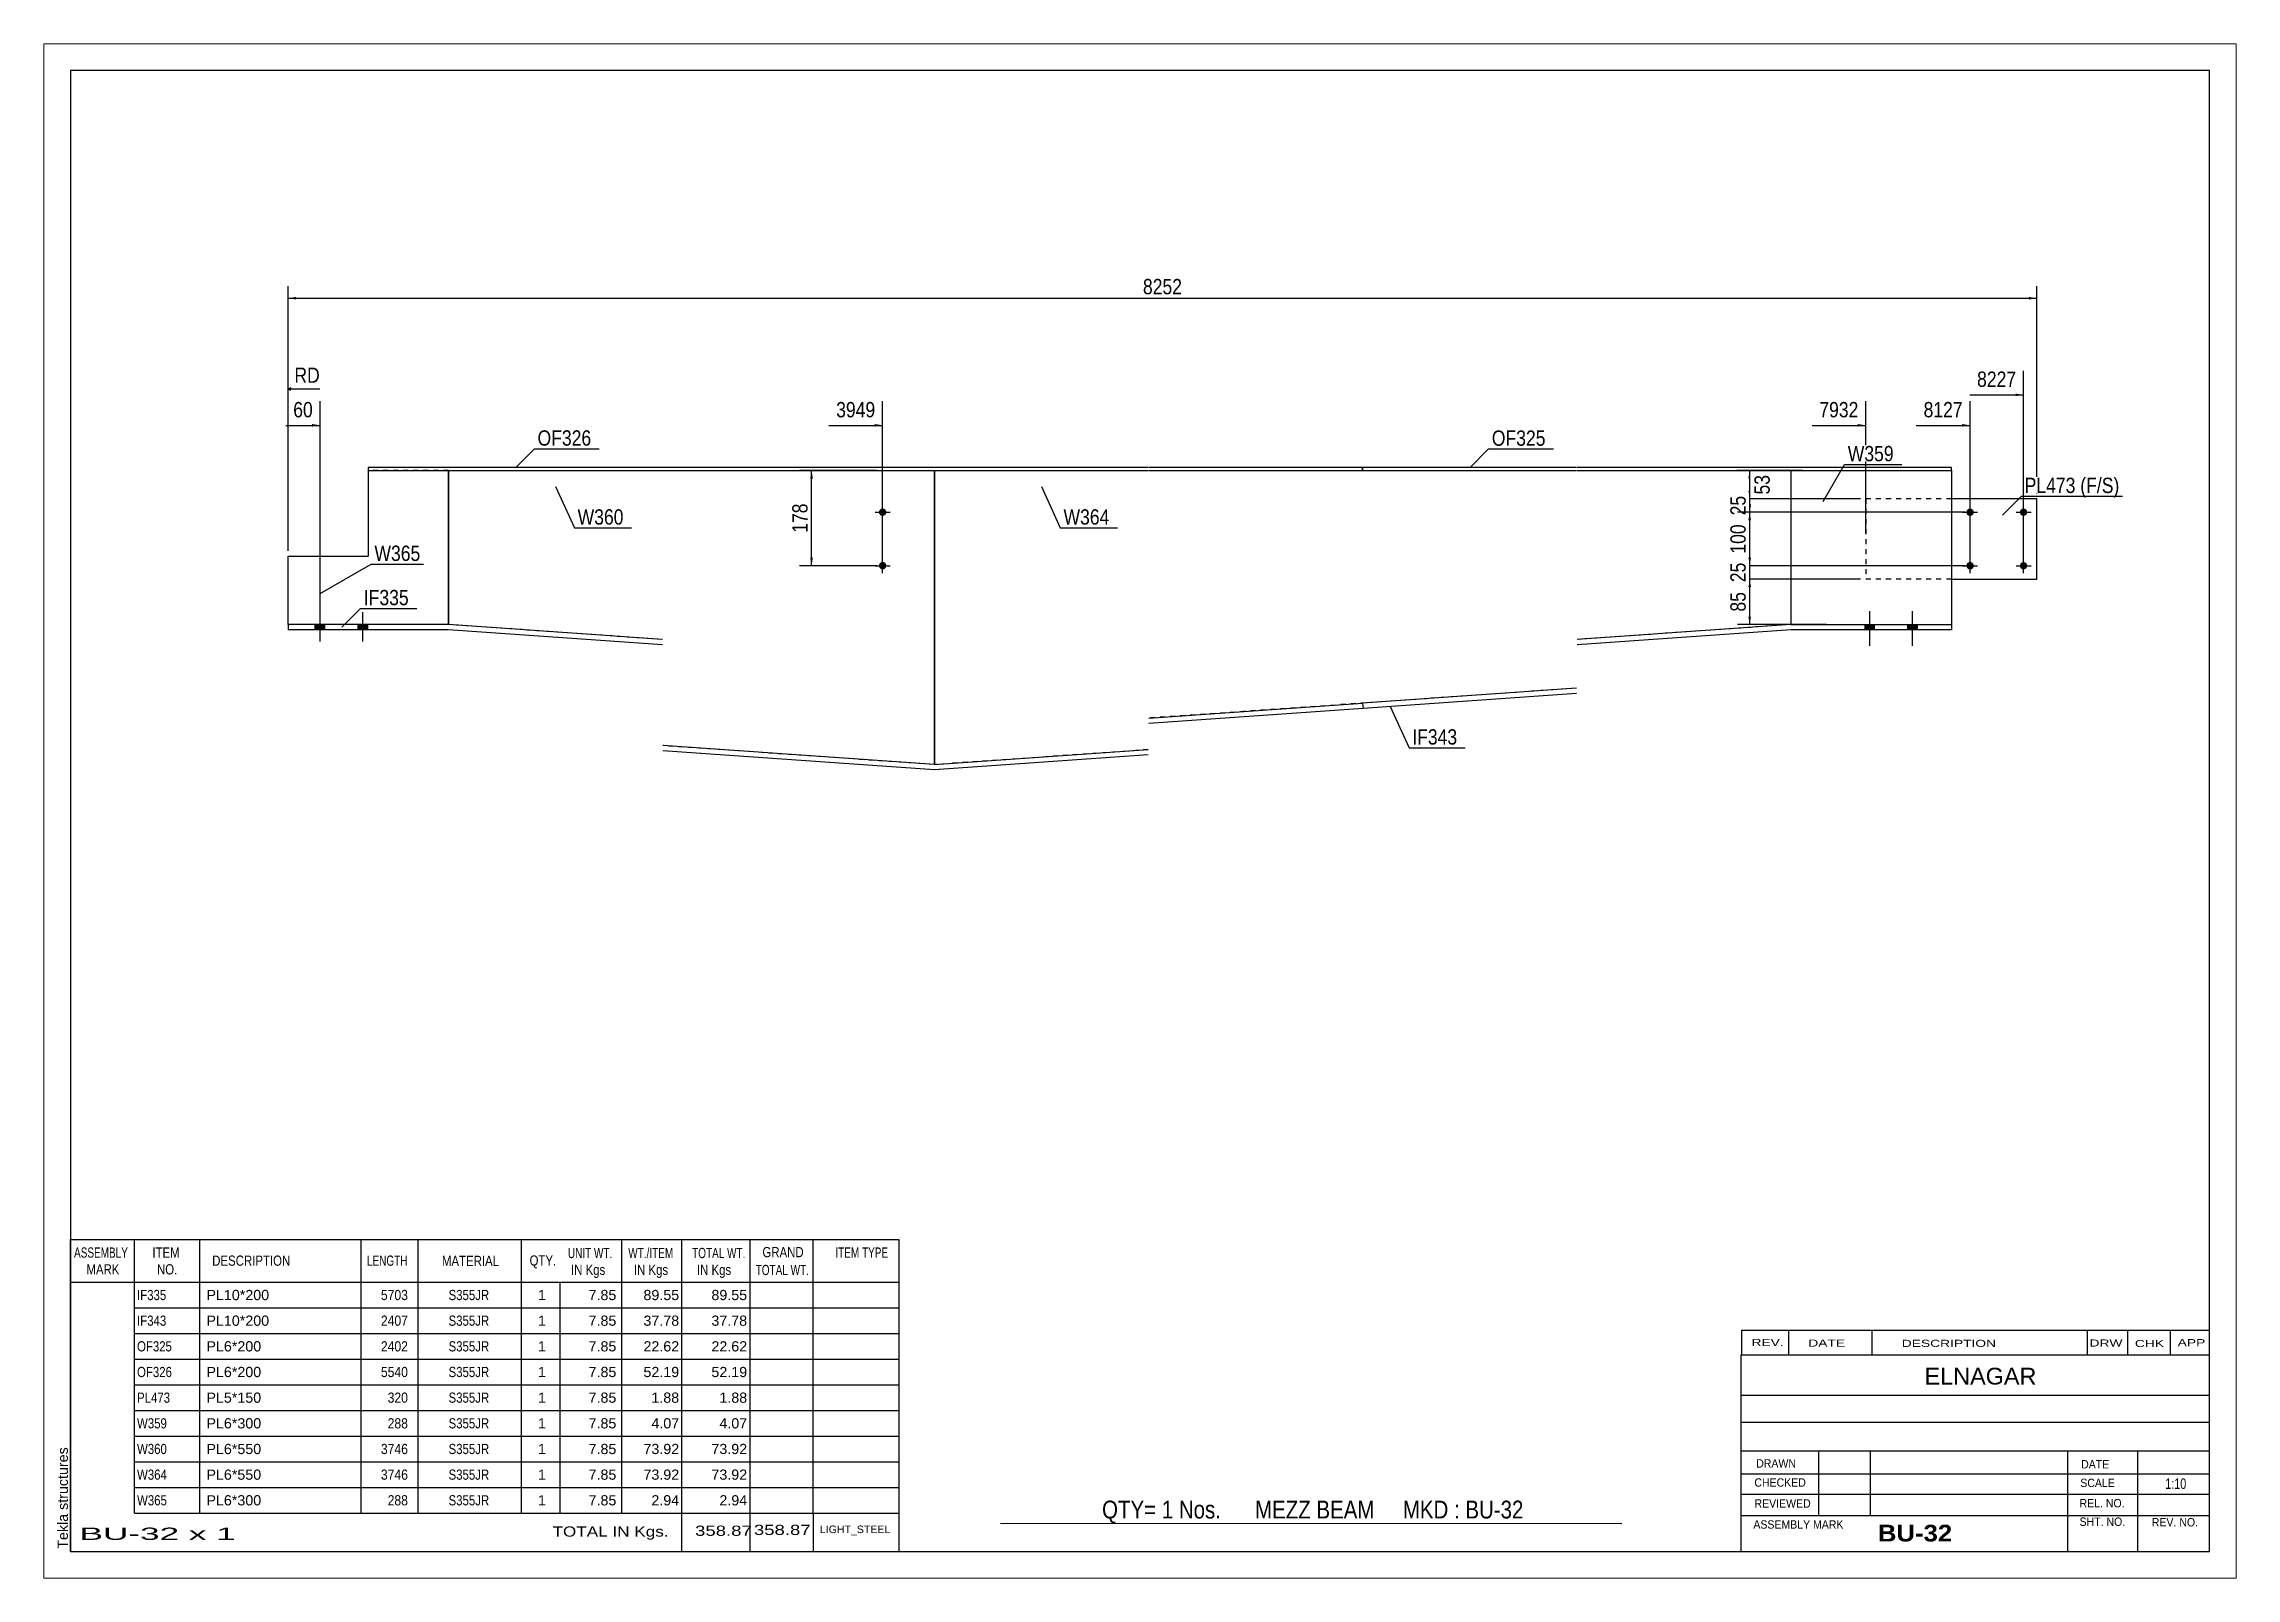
# Paper-space layout 'Layout1' of a CAD drawing. Header units: millimetres. Extents: x 0 to 410, y 0 to 287.
# The model-space entities are those that its viewports show. They can reach past a viewport. Long polylines and large blocks are cut down to what shows.
import ezdxf

# ---------------------------------------------------------------- set-up
doc = ezdxf.new("R2010")
doc.units = ezdxf.units.MM
doc.linetypes.add('DXK_LINE_DOT1', pattern=[1.8814, 0.9407, -0.9407])
doc.layers.add('Viewport layer', color=7, linetype='Continuous', plot=False)
doc.styles.add('Arial', font='ARIAL.TTF', dxfattribs={"height": 0.2})
doc.styles.add('Arial Bold', font='ARIALBD.TTF', dxfattribs={"height": 0.2})
doc.styles.add('Arial Narrow', font='ARIALN.TTF', dxfattribs={"height": 0.2})

# ---------------------------------------------------------------- blocks, each defined once
blk = doc.blocks.new('Unknown-627210040-1211')
at = {"color": 5, "linetype": 'Continuous'}
for p, q in [((359.33, 89.22), (-40.67, 89.22)), ((-40.67, 89.22), (-40.67, -187.78)), ((359.33, -187.78), (359.33, 89.22)), ((-40.67, -187.78), (359.33, -187.78))]:
    blk.add_line(p, q, dxfattribs=at)
at = {"color": 174, "linetype": 'Continuous', "style": 'Arial'}
blk.add_text('Tekla structures', height=1.9102, rotation=90, dxfattribs=at).set_placement((-41.17, -187.28))
blk = doc.blocks.new('Part-627210040-3488 - 1232')
at = {"color": 2, "linetype": 'Continuous'}
for p, q in [((30, -14.4), (0, -14.4)), ((0, -14.4), (0, -15.4)), ((29.97, -15.4), (0, -15.4)), ((70, -18.2), (29.97, -15.4)), ((70, -17.2), (30, -14.4)), ((160.97, -31.9), (200.97, -29.1)), ((201.04, -30.1), (160.97, -32.9)), ((200.97, -29.1), (201.04, -30.1)), ((120.87, -40.6), (70.1, -37.05)), ((120.87, -41.6), (70.1, -38.05)), ((120.87, -40.6), (160.87, -37.8)), ((160.87, -38.8), (120.87, -41.6))]:
    blk.add_line(p, q, dxfattribs=at)
blk = doc.blocks.new('Part-627210040-3480 - 1232')
at = {"color": 2, "linetype": 'Continuous'}
for p, q in [((15, 15), (15, 14.4)), ((70, 15), (15, 15)), ((15, 14.4), (70, 14.4)), ((160.87, 15), (70.1, 15)), ((70.1, 14.4), (160.87, 14.4)), ((200.97, 15), (160.97, 15)), ((160.97, 14.4), (200.97, 14.4)), ((200.97, 14.4), (200.97, 15))]:
    blk.add_line(p, q, dxfattribs=at)
blk = doc.blocks.new('Part-627210040-3487 - 1232')
at = {"color": 2, "linetype": 'Continuous'}
for p, q in [((120.87, -40.6), (120.87, 14.4)), ((281.07, 14.4), (281.07, -14.4))]:
    blk.add_line(p, q, dxfattribs=at)
at = {"color": 7, "linetype": 'DXK_LINE_DOT1'}
for p, q in [((120.87, 14.4), (160.87, 14.4)), ((160.97, 14.4), (240.97, 14.4)), ((241.07, 14.4), (281.07, 14.4)), ((281.07, -14.4), (241.07, -17.2)), ((240.97, -26.3), (160.97, -31.9)), ((160.87, -37.8), (120.87, -40.6))]:
    blk.add_line(p, q, dxfattribs=at)
blk = doc.blocks.new('Part-627210040-3479 - 1232')
at = {"color": 7, "linetype": 'DXK_LINE_DOT1'}
for p, q in [((295.07, 9.1), (295.07, -5.9)), ((311.07, 9.1), (295.07, 9.1)), ((311.07, -5.9), (295.07, -5.9))]:
    blk.add_line(p, q, dxfattribs=at)
at = {"color": 2, "linetype": 'Continuous'}
for p, q in [((327.07, 9.1), (311.07, 9.1)), ((327.07, -5.9), (327.07, 9.1)), ((311.07, -5.9), (327.07, -5.9))]:
    blk.add_line(p, q, dxfattribs=at)
blk = doc.blocks.new('Part-627210040-3491 - 1232')
at = {"color": 2, "linetype": 'Continuous'}
for p, q in [((281.07, -14.4), (241.07, -17.2)), ((281.11, -15.4), (241.07, -18.2)), ((281.07, -14.4), (311.07, -14.4)), ((311.07, -15.4), (281.11, -15.4)), ((311.07, -14.4), (311.07, -15.4)), ((240.97, -26.3), (200.97, -29.1)), ((240.97, -27.3), (201.04, -30.1)), ((200.97, -29.1), (201.04, -30.1))]:
    blk.add_line(p, q, dxfattribs=at)
blk = doc.blocks.new('Part-627210040-3483 - 1232')
at = {"color": 2, "linetype": 'Continuous'}
for p, q in [((200.97, 15), (200.97, 14.4)), ((240.97, 15), (200.97, 15)), ((200.97, 14.4), (240.97, 14.4)), ((311.07, 15), (241.07, 15)), ((241.07, 14.4), (311.07, 14.4)), ((311.07, 14.4), (311.07, 15))]:
    blk.add_line(p, q, dxfattribs=at)
blk = doc.blocks.new('Part-627210040-3486 - 1232')
at = {"color": 2, "linetype": 'Continuous'}
for p, q in [((30, -14.4), (30, 14.4)), ((120.87, 14.4), (120.87, -40.6))]:
    blk.add_line(p, q, dxfattribs=at)
at = {"color": 7, "linetype": 'DXK_LINE_DOT1'}
for p, q in [((30, 14.4), (70, 14.4)), ((70.1, 14.4), (120.87, 14.4)), ((70, -17.2), (30, -14.4)), ((120.87, -40.6), (70.1, -37.05))]:
    blk.add_line(p, q, dxfattribs=at)
blk = doc.blocks.new('Part-627210040-3494 - 1232')
at = {"color": 2, "linetype": 'Continuous'}
for p, q in [((281.07, 14.4), (281.07, -14.4)), ((311.07, 14.4), (311.07, -14.4))]:
    blk.add_line(p, q, dxfattribs=at)
at = {"color": 7, "linetype": 'DXK_LINE_DOT1'}
for p, q in [((281.07, 14.4), (311.07, 14.4)), ((281.07, -14.4), (311.07, -14.4))]:
    blk.add_line(p, q, dxfattribs=at)
blk = doc.blocks.new('Part-627210040-3495 - 1232')
at = {"color": 2, "linetype": 'Continuous'}
for p, q in [((15, 14.4), (15, -1.6)), ((30, 14.4), (30, -14.4)), ((0, -14.4), (0, -1.6)), ((0, -1.6), (15, -1.6))]:
    blk.add_line(p, q, dxfattribs=at)
at = {"color": 7, "linetype": 'DXK_LINE_DOT1'}
for p, q in [((30, 14.4), (15, 14.4)), ((30, -14.4), (0, -14.4))]:
    blk.add_line(p, q, dxfattribs=at)
blk = doc.blocks.new('Bolt-627210040-3496 - 1232')
at = {"linetype": 'Continuous'}
for points in [[(313.87, 6.6, -1), (315.27, 6.6, -1)], [(323.87, 6.6, -1), (325.27, 6.6, -1)], [(313.87, -3.4, -1), (315.27, -3.4, -1)], [(323.87, -3.4, -1), (325.27, -3.4, -1)]]:
    blk.add_hatch(color=3, dxfattribs=at).paths.add_polyline_path(points)
at = {"color": 3, "linetype": 'Continuous'}
for p, q in [((313.17, 6.6), (315.97, 6.6)), ((314.57, 5.2), (314.57, 8)), ((323.17, 6.6), (325.97, 6.6)), ((324.57, 5.2), (324.57, 8)), ((313.17, -3.4), (315.97, -3.4)), ((314.57, -4.8), (314.57, -2)), ((323.17, -3.4), (325.97, -3.4)), ((324.57, -4.8), (324.57, -2))]:
    blk.add_line(p, q, dxfattribs=at)
blk = doc.blocks.new('Bolt-627210040-3497 - 1232')
at = {"linetype": 'Continuous'}
for points in [[(110.5, 6.61, -1), (111.9, 6.61, -1)], [(110.5, -3.39, -1), (111.9, -3.39, -1)]]:
    blk.add_hatch(color=3, dxfattribs=at).paths.add_polyline_path(points)
at = {"color": 3, "linetype": 'Continuous'}
for p, q in [((109.8, 6.61), (112.6, 6.61)), ((111.2, 5.21), (111.2, 8.01)), ((109.8, -3.39), (112.6, -3.39)), ((111.2, -4.79), (111.2, -1.99))]:
    blk.add_line(p, q, dxfattribs=at)
blk = doc.blocks.new('Bolt-627210040-3498 - 1232')
at = {"linetype": 'Continuous'}
for points in [[(5.1, -15.4), (6.9, -15.4), (6.9, -14.4), (5.1, -14.4)], [(5.1, -15.4), (6.9, -15.4), (6.9, -14.4), (5.1, -14.4)], [(13.1, -15.4), (14.9, -15.4), (14.9, -14.4), (13.1, -14.4)], [(13.1, -15.4), (14.9, -15.4), (14.9, -14.4), (13.1, -14.4)]]:
    blk.add_hatch(color=3, dxfattribs=at).paths.add_polyline_path(points)
at = {"color": 3, "linetype": 'Continuous'}
for p, q in [((6, -17.6), (6, -12.1)), ((6, -17.6), (6, -12.1)), ((14, -17.6), (14, -12.1)), ((14, -17.6), (14, -12.1)), ((5.1, -15.4), (5.1, -14.4)), ((5.1, -15.4), (5.1, -14.4)), ((6.9, -15.4), (6.9, -14.4)), ((6.9, -15.4), (6.9, -14.4)), ((13.1, -15.4), (13.1, -14.4)), ((13.1, -15.4), (13.1, -14.4)), ((14.9, -15.4), (14.9, -14.4)), ((14.9, -15.4), (14.9, -14.4))]:
    blk.add_line(p, q, dxfattribs=at)
blk = doc.blocks.new('Bolt-627210040-3501 - 1232')
at = {"linetype": 'Continuous'}
for points in [[(294.92, -15.41), (296.72, -15.41), (296.72, -14.41), (294.92, -14.41)], [(294.92, -15.41), (296.72, -15.41), (296.72, -14.41), (294.92, -14.41)], [(302.92, -15.4), (304.72, -15.4), (304.72, -14.4), (302.92, -14.4)], [(302.92, -15.4), (304.72, -15.4), (304.72, -14.4), (302.92, -14.4)]]:
    blk.add_hatch(color=3, dxfattribs=at).paths.add_polyline_path(points)
at = {"color": 3, "linetype": 'Continuous'}
for p, q in [((295.82, -18.41), (295.82, -11.91)), ((295.82, -18.41), (295.82, -11.91)), ((303.82, -18.4), (303.82, -11.9)), ((303.82, -18.4), (303.82, -11.9)), ((294.92, -15.41), (294.92, -14.41)), ((294.92, -15.41), (294.92, -14.41)), ((296.72, -15.41), (296.72, -14.41)), ((296.72, -15.41), (296.72, -14.41)), ((302.92, -15.4), (302.92, -14.4)), ((302.92, -15.4), (302.92, -14.4)), ((304.72, -15.4), (304.72, -14.4)), ((304.72, -15.4), (304.72, -14.4))]:
    blk.add_line(p, q, dxfattribs=at)
blk = doc.blocks.new('StraightDimension-627210040-4211 - 1232')
at = {"linetype": 'Continuous'}
blk.add_hatch(color=7, dxfattribs=at).paths.add_polyline_path([(4.5, 23.11), (6, 22.86), (4.5, 22.61)])
at = {"color": 7, "linetype": 'Continuous'}
for p, q in [((6, -12.25), (6, 27.36)), ((-0.41, 22.86), (6, 22.86))]:
    blk.add_line(p, q, dxfattribs=at)
at = {"color": 0, "linetype": 'Continuous'}
blk.add_wipeout([(6.53, 30.21), (6.53, 34.41), (0.59, 34.41), (0.59, 30.21)], dxfattribs=at)
at = {"color": 3, "linetype": 'Continuous', "style": 'Arial Narrow'}
blk.add_text('RD', height=2.863, dxfattribs=at).set_placement((1.19, 30.81))
at = {"color": 0}
blk.add_wipeout([(5.22, 23.76), (5.22, 27.96), (0.37, 27.96), (0.37, 23.76)], dxfattribs=at)
at = {"color": 7, "linetype": 'Continuous'}
for p, q in [((0, -0.6), (0, 34.11)), ((0.5, 29.86), (0, 29.61)), ((0.5, 29.36), (0, 29.61)), ((5.93, 29.61), (0, 29.61))]:
    blk.add_line(p, q, dxfattribs=at)
at = {"color": 3, "style": 'Arial Narrow'}
blk.add_text('60', height=2.863, dxfattribs=at).set_placement((0.97, 24.36))
blk = doc.blocks.new('StraightDimension-627210040-4208 - 1232')
at = {"linetype": 'Continuous'}
blk.add_hatch(color=7, dxfattribs=at).paths.add_polyline_path([(313.07, 23.11), (314.57, 22.86), (313.07, 22.61)])
at = {"color": 7, "linetype": 'Continuous'}
for p, q in [((314.57, -2.4), (314.57, 27.36)), ((304.51, 22.86), (314.57, 22.86))]:
    blk.add_line(p, q, dxfattribs=at)
at = {"color": 0}
blk.add_wipeout([(313.8, 23.76), (313.8, 27.96), (305.28, 27.96), (305.28, 23.76)], dxfattribs=at)
at = {"color": 3, "style": 'Arial Narrow'}
blk.add_text('8127', height=2.863, dxfattribs=at).set_placement((305.88, 24.36))
blk = doc.blocks.new('StraightDimension-627210040-4060 - 1232')
at = {"linetype": 'Continuous'}
for points in [[(273.1, 12.9), (273.35, 14.4), (273.6, 12.9)], [(273.6, 10.6), (273.35, 9.1), (273.1, 10.6)]]:
    blk.add_hatch(color=7, dxfattribs=at).paths.add_polyline_path(points)
at = {"color": 7, "linetype": 'Continuous'}
for p, q in [((283.32, 14.4), (270.95, 14.4)), ((273.35, 9.1), (273.35, 14.4)), ((294.07, 9.1), (270.95, 9.1))]:
    blk.add_line(p, q, dxfattribs=at)
at = {"color": 0}
blk.add_wipeout([(277.7, 14.18), (273.5, 14.18), (273.5, 9.32), (277.7, 9.32)], dxfattribs=at)
at = {"color": 3, "style": 'Arial Narrow'}
blk.add_text('53', height=2.863, rotation=90.0002, dxfattribs=at).set_placement((277.1, 9.92))
blk = doc.blocks.new('StraightDimension-627210040-4064 - 1232')
at = {"linetype": 'Continuous'}
for points in [[(273.1, -7.4), (273.35, -5.9), (273.6, -7.4)], [(273.6, -12.9), (273.35, -14.4), (273.1, -12.9)]]:
    blk.add_hatch(color=7, dxfattribs=at).paths.add_polyline_path(points)
at = {"color": 7, "linetype": 'Continuous'}
for p, q in [((294.07, -5.9), (271.1, -5.9)), ((273.35, -14.4), (273.35, -5.9)), ((287.69, -14.4), (271.1, -14.4))]:
    blk.add_line(p, q, dxfattribs=at)
at = {"color": 0}
blk.add_wipeout([(273.2, -7.72), (269, -7.72), (269, -12.58), (273.2, -12.58)], dxfattribs=at)
at = {"color": 3, "style": 'Arial Narrow'}
blk.add_text('85', height=2.863, rotation=90.0002, dxfattribs=at).set_placement((272.6, -11.98))
blk = doc.blocks.new('StraightDimension-627210040-3963 - 1232')
at = {"linetype": 'Continuous'}
for points in [[(1.5, 46.38), (0, 46.63), (1.5, 46.88)], [(325.57, 46.88), (327.07, 46.63), (325.57, 46.38)]]:
    blk.add_hatch(color=7, dxfattribs=at).paths.add_polyline_path(points)
at = {"color": 7, "linetype": 'Continuous'}
for p, q in [((0, -0.6), (0, 48.88)), ((0, 46.63), (327.07, 46.63)), ((327.07, 10.1), (327.07, 48.88))]:
    blk.add_line(p, q, dxfattribs=at)
at = {"color": 0}
blk.add_wipeout([(167.79, 46.78), (167.79, 50.98), (159.28, 50.98), (159.28, 46.78)], dxfattribs=at)
at = {"color": 3, "style": 'Arial Narrow'}
blk.add_text('8252', height=2.863, dxfattribs=at).set_placement((159.88, 47.38))
blk = doc.blocks.new('StraightDimension-627210040-3974 - 1232')
at = {"linetype": 'Continuous'}
for points in [[(97.66, 12.9), (97.91, 14.4), (98.16, 12.9)], [(98.16, -1.89), (97.91, -3.39), (97.66, -1.89)]]:
    blk.add_hatch(color=7, dxfattribs=at).paths.add_polyline_path(points)
at = {"color": 7, "linetype": 'Continuous'}
for p, q in [((110.2, 14.4), (95.66, 14.4)), ((97.91, -3.39), (97.91, 14.4)), ((110.2, -3.39), (95.66, -3.39))]:
    blk.add_line(p, q, dxfattribs=at)
at = {"color": 0}
blk.add_wipeout([(97.76, 8.85), (93.56, 8.85), (93.56, 2.16), (97.76, 2.16)], dxfattribs=at)
at = {"color": 3, "style": 'Arial Narrow'}
blk.add_text('178', height=2.863, rotation=90.0002, dxfattribs=at).set_placement((97.16, 2.76))
blk = doc.blocks.new('StraightDimension-627210040-4061 - 1232')
at = {"linetype": 'Continuous'}
for points in [[(273.1, 7.6), (273.35, 9.1), (273.6, 7.6)], [(273.6, 8.1), (273.35, 6.6), (273.1, 8.1)]]:
    blk.add_hatch(color=7, dxfattribs=at).paths.add_polyline_path(points)
at = {"color": 7, "linetype": 'Continuous'}
for p, q in [((294.07, 9.1), (271.1, 9.1)), ((273.35, 6.6), (273.35, 9.1)), ((313.57, 6.6), (271.1, 6.6))]:
    blk.add_line(p, q, dxfattribs=at)
at = {"color": 0}
blk.add_wipeout([(273.2, 10.28), (269, 10.28), (269, 5.42), (273.2, 5.42)], dxfattribs=at)
at = {"color": 3, "style": 'Arial Narrow'}
blk.add_text('25', height=2.863, rotation=90.0002, dxfattribs=at).set_placement((272.6, 6.02))
blk = doc.blocks.new('StraightDimension-627210040-4062 - 1232')
at = {"linetype": 'Continuous'}
for points in [[(273.1, 5.1), (273.35, 6.6), (273.6, 5.1)], [(273.6, -1.9), (273.35, -3.4), (273.1, -1.9)]]:
    blk.add_hatch(color=7, dxfattribs=at).paths.add_polyline_path(points)
at = {"color": 7, "linetype": 'Continuous'}
for p, q in [((313.57, 6.6), (271.1, 6.6)), ((273.35, -3.4), (273.35, 6.6)), ((313.57, -3.4), (271.1, -3.4))]:
    blk.add_line(p, q, dxfattribs=at)
at = {"color": 0}
blk.add_wipeout([(273.2, 4.94), (269, 4.94), (269, -1.74), (273.2, -1.74)], dxfattribs=at)
at = {"color": 3, "style": 'Arial Narrow'}
blk.add_text('100', height=2.863, rotation=90.0002, dxfattribs=at).set_placement((272.6, -1.14))
blk = doc.blocks.new('StraightDimension-627210040-4063 - 1232')
at = {"linetype": 'Continuous'}
for points in [[(273.6, -1.9), (273.35, -3.4), (273.1, -1.9)], [(273.1, -7.4), (273.35, -5.9), (273.6, -7.4)]]:
    blk.add_hatch(color=7, dxfattribs=at).paths.add_polyline_path(points)
at = {"color": 7, "linetype": 'Continuous'}
for p, q in [((313.57, -3.4), (271.1, -3.4)), ((273.35, -5.9), (273.35, -3.4)), ((294.07, -5.9), (271.1, -5.9))]:
    blk.add_line(p, q, dxfattribs=at)
at = {"color": 0}
blk.add_wipeout([(273.2, -2.22), (269, -2.22), (269, -7.08), (273.2, -7.08)], dxfattribs=at)
at = {"color": 3, "style": 'Arial Narrow'}
blk.add_text('25', height=2.863, rotation=90.0002, dxfattribs=at).set_placement((272.6, -6.48))
blk = doc.blocks.new('StraightDimension-627210040-4207 - 1232')
at = {"linetype": 'Continuous'}
blk.add_hatch(color=7, dxfattribs=at).paths.add_polyline_path([(323.07, 28.81), (324.57, 28.56), (323.07, 28.31)])
at = {"color": 7, "linetype": 'Continuous'}
for p, q in [((324.57, -2.4), (324.57, 33.06)), ((314.51, 28.56), (324.57, 28.56))]:
    blk.add_line(p, q, dxfattribs=at)
at = {"color": 0}
blk.add_wipeout([(323.8, 29.46), (323.8, 33.66), (315.28, 33.66), (315.28, 29.46)], dxfattribs=at)
at = {"color": 3, "style": 'Arial Narrow'}
blk.add_text('8227', height=2.863, dxfattribs=at).set_placement((315.88, 30.06))
blk = doc.blocks.new('StraightDimension-627210040-4209 - 1232')
at = {"linetype": 'Continuous'}
blk.add_hatch(color=7, dxfattribs=at).paths.add_polyline_path([(293.57, 23.11), (295.07, 22.86), (293.57, 22.61)])
at = {"color": 7, "linetype": 'Continuous'}
for p, q in [((295.07, 2.6), (295.07, 27.36)), ((285.01, 22.86), (295.07, 22.86))]:
    blk.add_line(p, q, dxfattribs=at)
at = {"color": 0}
blk.add_wipeout([(294.3, 23.76), (294.3, 27.96), (285.78, 27.96), (285.78, 23.76)], dxfattribs=at)
at = {"color": 3, "style": 'Arial Narrow'}
blk.add_text('7932', height=2.863, dxfattribs=at).set_placement((286.38, 24.36))
blk = doc.blocks.new('StraightDimension-627210040-4210 - 1232')
at = {"linetype": 'Continuous'}
blk.add_hatch(color=7, dxfattribs=at).paths.add_polyline_path([(109.7, 23.11), (111.2, 22.86), (109.7, 22.61)])
at = {"color": 7, "linetype": 'Continuous'}
for p, q in [((111.2, -2.39), (111.2, 27.36)), ((101.13, 22.86), (111.2, 22.86))]:
    blk.add_line(p, q, dxfattribs=at)
at = {"color": 0}
blk.add_wipeout([(110.42, 23.76), (110.42, 27.96), (101.91, 27.96), (101.91, 23.76)], dxfattribs=at)
at = {"color": 3, "style": 'Arial Narrow'}
blk.add_text('3949', height=2.863, dxfattribs=at).set_placement((102.51, 24.36))
blk = doc.blocks.new('CBS_BOM-627210040-4257')
at = {"color": 7, "linetype": 'Continuous'}
for p, q in [((-40.7, -137.41), (-40.7, -129.41)), ((-40.7, -129.41), (114.22, -129.41)), ((-28.7, -137.41), (-28.7, -129.41)), ((-16.51, -137.41), (-16.51, -129.41)), ((13.66, -137.41), (13.66, -129.41)), ((24.33, -137.41), (24.33, -129.41)), ((43.65, -137.41), (43.65, -129.41)), ((62.45, -137.41), (62.45, -129.41)), ((73.67, -137.41), (73.67, -129.41)), ((86.45, -137.41), (86.45, -129.41)), ((98.2, -137.41), (98.2, -129.41)), ((114.22, -129.42), (114.22, -137.4)), ((-40.7, -137.41), (114.22, -137.41)), ((-40.7, -142.21), (-40.7, -137.41)), ((-28.7, -142.21), (-28.7, -137.41)), ((-16.51, -142.21), (-16.51, -137.41)), ((13.66, -142.21), (13.66, -137.41)), ((24.33, -142.21), (24.33, -137.41)), ((43.65, -142.21), (43.65, -137.41)), ((50.92, -142.21), (50.92, -137.41)), ((62.45, -142.21), (62.45, -137.41)), ((73.67, -142.21), (73.67, -137.41)), ((86.45, -142.21), (86.45, -137.41)), ((98.22, -142.21), (98.22, -137.41)), ((114.22, -137.42), (114.22, -142.21)), ((-40.7, -147.01), (-40.7, -142.21)), ((-28.7, -142.21), (114.22, -142.21)), ((-28.7, -147.01), (-28.7, -142.21)), ((-16.51, -147.01), (-16.51, -142.21)), ((13.66, -147.01), (13.66, -142.21)), ((24.33, -147.01), (24.33, -142.21)), ((43.65, -147.01), (43.65, -142.21)), ((50.92, -147.01), (50.92, -142.21)), ((62.45, -147.01), (62.45, -142.21)), ((73.67, -147.01), (73.67, -142.21)), ((86.45, -147.01), (86.45, -142.21)), ((98.22, -147.01), (98.22, -142.21)), ((114.22, -142.22), (114.22, -147.01)), ((-40.7, -151.81), (-40.7, -147.01)), ((-28.7, -147.01), (114.22, -147.01)), ((-28.7, -151.81), (-28.7, -147.01)), ((-16.51, -151.81), (-16.51, -147.01)), ((13.66, -151.81), (13.66, -147.01)), ((24.33, -151.81), (24.33, -147.01)), ((43.65, -151.81), (43.65, -147.01)), ((50.92, -151.81), (50.92, -147.01)), ((62.45, -151.81), (62.45, -147.01)), ((73.67, -151.81), (73.67, -147.01)), ((86.45, -151.81), (86.45, -147.01)), ((98.22, -151.81), (98.22, -147.01)), ((114.22, -147.02), (114.22, -151.81)), ((-40.7, -156.61), (-40.7, -151.81)), ((-28.7, -151.81), (114.22, -151.81)), ((-28.7, -156.61), (-28.7, -151.81)), ((-16.51, -156.61), (-16.51, -151.81)), ((13.66, -156.61), (13.66, -151.81)), ((24.33, -156.61), (24.33, -151.81)), ((43.65, -156.61), (43.65, -151.81)), ((50.92, -156.61), (50.92, -151.81)), ((62.45, -156.61), (62.45, -151.81)), ((73.67, -156.61), (73.67, -151.81)), ((86.45, -156.61), (86.45, -151.81)), ((98.22, -156.61), (98.22, -151.81)), ((114.22, -151.82), (114.22, -156.61)), ((-40.7, -161.41), (-40.7, -156.61)), ((-28.7, -156.61), (114.22, -156.61)), ((-28.7, -161.41), (-28.7, -156.61)), ((-16.51, -161.41), (-16.51, -156.61)), ((13.66, -161.41), (13.66, -156.61)), ((24.33, -161.41), (24.33, -156.61)), ((43.65, -161.41), (43.65, -156.61)), ((50.92, -161.41), (50.92, -156.61)), ((62.45, -161.41), (62.45, -156.61)), ((73.67, -161.41), (73.67, -156.61)), ((86.45, -161.41), (86.45, -156.61)), ((98.22, -161.41), (98.22, -156.61)), ((114.22, -156.62), (114.22, -161.41)), ((-40.7, -166.21), (-40.7, -161.41)), ((-28.7, -161.41), (114.22, -161.41)), ((-28.7, -166.21), (-28.7, -161.41)), ((-16.51, -166.21), (-16.51, -161.41)), ((13.66, -166.21), (13.66, -161.41)), ((24.33, -166.21), (24.33, -161.41)), ((43.65, -166.21), (43.65, -161.41)), ((50.92, -166.21), (50.92, -161.41)), ((62.45, -166.21), (62.45, -161.41)), ((73.67, -166.21), (73.67, -161.41)), ((86.45, -166.21), (86.45, -161.41)), ((98.22, -166.21), (98.22, -161.41)), ((114.22, -161.42), (114.22, -166.21)), ((-40.7, -171.01), (-40.7, -166.21)), ((-28.7, -166.21), (114.22, -166.21)), ((-28.7, -171.01), (-28.7, -166.21)), ((-16.51, -171.01), (-16.51, -166.21)), ((13.66, -171.01), (13.66, -166.21)), ((24.33, -171.01), (24.33, -166.21)), ((43.65, -171.01), (43.65, -166.21)), ((50.92, -171.01), (50.92, -166.21)), ((62.45, -171.01), (62.45, -166.21)), ((73.67, -171.01), (73.67, -166.21)), ((86.45, -171.01), (86.45, -166.21)), ((98.22, -171.01), (98.22, -166.21)), ((114.22, -166.22), (114.22, -171.01)), ((-40.7, -175.81), (-40.7, -171.01)), ((-28.7, -171.01), (114.22, -171.01)), ((-28.7, -175.81), (-28.7, -171.01)), ((-16.51, -175.81), (-16.51, -171.01)), ((13.66, -175.81), (13.66, -171.01)), ((24.33, -175.81), (24.33, -171.01)), ((43.65, -175.81), (43.65, -171.01)), ((50.92, -175.81), (50.92, -171.01)), ((62.45, -175.81), (62.45, -171.01)), ((73.67, -175.81), (73.67, -171.01)), ((86.45, -175.81), (86.45, -171.01)), ((98.22, -175.81), (98.22, -171.01)), ((114.22, -171.02), (114.22, -175.81)), ((-40.7, -180.61), (-40.7, -175.81)), ((-28.7, -175.81), (114.22, -175.81)), ((-28.7, -180.61), (-28.7, -175.81)), ((-16.51, -180.61), (-16.51, -175.81)), ((13.66, -180.61), (13.66, -175.81)), ((24.33, -180.61), (24.33, -175.81)), ((43.65, -180.61), (43.65, -175.81)), ((50.92, -180.61), (50.92, -175.81)), ((62.45, -180.61), (62.45, -175.81)), ((73.67, -180.61), (73.67, -175.81)), ((86.45, -180.61), (86.45, -175.81)), ((98.22, -180.61), (98.22, -175.81)), ((114.22, -175.82), (114.22, -180.61)), ((-40.7, -187.81), (-40.7, -180.63)), ((-28.7, -180.61), (114.22, -180.61)), ((73.67, -187.81), (73.67, -180.63)), ((86.45, -187.81), (86.45, -180.63)), ((98.26, -187.81), (98.26, -180.63)), ((114.22, -180.61), (114.22, -187.81)), ((-40.7, -187.81), (114.22, -187.81))]:
    blk.add_line(p, q, dxfattribs=at)
at = {"color": 3, "linetype": 'Continuous', "style": 'Arial'}
for s, height, width, p in [('ASSEMBLY', 1.91, 0.7, (-40.02, -132.83)), ('ITEM', 1.91, 0.8, (-25.37, -132.83)), ('UNIT WT.', 1.91, 0.7, (52.34, -132.91)), ('WT./ITEM', 1.91, 0.7, (63.63, -132.91)), ('TOTAL WT.', 1.91, 0.7, (75.57, -132.91)), ('GRAND', 1.91, 0.8, (88.72, -132.75)), ('ITEM TYPE', 1.91, 0.7, (102.36, -132.83)), ('MARK', 1.91, 0.8, (-37.7, -135.97)), ('NO.', 1.91, 0.8, (-24.51, -135.97)), ('DESCRIPTION', 1.9102, 0.8, (-14.18, -134.34)), ('LENGTH', 1.91, 0.7, (14.76, -134.34)), ('MATERIAL', 1.91, 0.8, (28.78, -134.39)), ('QTY.', 1.91, 0.8, (45.17, -134.31)), ('IN Kgs', 1.91, 0.8, (52.92, -136.05)), ('IN Kgs', 1.91, 0.8, (64.67, -136.05)), ('IN Kgs', 1.91, 0.8, (76.47, -136.05)), ('TOTAL WT.', 1.91, 0.7, (87.46, -136.09))]:
    blk.add_text(s, height=height, dxfattribs=dict(at, width=width)).set_placement(p)
at = {"color": 7, "linetype": 'Continuous', "style": 'Arial'}
for s, width, p in [('IF335', 0.8, (-28.24, -140.77)), ('5703', 0.85, (17.37, -140.77)), ('S355JR', 0.8, (30.02, -140.77)), ('IF343', 0.8, (-28.24, -145.57)), ('2407', 0.85, (17.37, -145.57)), ('S355JR', 0.8, (30.02, -145.57)), ('OF325', 0.8, (-28.24, -150.37)), ('2402', 0.85, (17.37, -150.37)), ('S355JR', 0.8, (30.02, -150.37)), ('OF326', 0.8, (-28.24, -155.17)), ('5540', 0.85, (17.37, -155.17)), ('S355JR', 0.8, (30.02, -155.17)), ('PL473', 0.8, (-28.24, -159.97)), ('320', 0.85, (18.63, -159.97)), ('S355JR', 0.8, (30.02, -159.97)), ('W359', 0.8, (-28.24, -164.77)), ('288', 0.85, (18.63, -164.77)), ('S355JR', 0.8, (30.02, -164.77)), ('W360', 0.8, (-28.24, -169.57)), ('3746', 0.85, (17.37, -169.57)), ('S355JR', 0.8, (30.02, -169.57)), ('W364', 0.8, (-28.24, -174.37)), ('3746', 0.85, (17.37, -174.37)), ('S355JR', 0.8, (30.02, -174.37)), ('W365', 0.8, (-28.24, -179.17)), ('288', 0.85, (18.63, -179.17)), ('S355JR', 0.8, (30.02, -179.17))]:
    blk.add_text(s, height=1.91, dxfattribs=dict(at, width=width)).set_placement(p)
for s, p in [('PL10*200', (-15.26, -140.77)), ('1', (46.74, -140.77)), ('7.85', (56.21, -140.77)), ('89.55', (66.47, -140.77)), ('89.55', (79.18, -140.77)), ('PL10*200', (-15.26, -145.57)), ('1', (46.74, -145.57)), ('7.85', (56.21, -145.57)), ('37.78', (66.47, -145.57)), ('37.78', (79.18, -145.57)), ('PL6*200', (-15.26, -150.37)), ('1', (46.74, -150.37)), ('7.85', (56.21, -150.37)), ('22.62', (66.47, -150.37)), ('22.62', (79.18, -150.37)), ('PL6*200', (-15.26, -155.17)), ('1', (46.74, -155.17)), ('7.85', (56.21, -155.17)), ('52.19', (66.47, -155.17)), ('52.19', (79.18, -155.17)), ('PL5*150', (-15.26, -159.97)), ('1', (46.74, -159.97)), ('7.85', (56.21, -159.97)), ('1.88', (67.95, -159.97)), ('1.88', (80.67, -159.97)), ('PL6*300', (-15.26, -164.77)), ('1', (46.74, -164.77)), ('7.85', (56.21, -164.77)), ('4.07', (67.95, -164.77)), ('4.07', (80.67, -164.77)), ('PL6*550', (-15.26, -169.57)), ('1', (46.74, -169.57)), ('7.85', (56.21, -169.57)), ('73.92', (66.47, -169.57)), ('73.92', (79.18, -169.57)), ('PL6*550', (-15.26, -174.37)), ('1', (46.74, -174.37)), ('7.85', (56.21, -174.37)), ('73.92', (66.47, -174.37)), ('73.92', (79.18, -174.37)), ('PL6*300', (-15.26, -179.17)), ('1', (46.74, -179.17)), ('7.85', (56.21, -179.17)), ('2.94', (67.95, -179.17)), ('2.94', (80.67, -179.17))]:
    blk.add_text(s, height=1.91, dxfattribs=at).set_placement(p)
at = {"color": 6, "linetype": 'Continuous', "style": 'Arial'}
for s, height, width, p in [('BU-32 x 1', 2.292, 2.05, (-38.98, -185.62)), ('TOTAL IN Kgs.', 1.9102, 1.2, (49.46, -185.01)), ('358.87', 1.91, 1.3, (76.12, -184.86)), ('358.87', 1.91, 1.3, (87.12, -184.7))]:
    blk.add_text(s, height=height, dxfattribs=dict(at, width=width)).set_placement(p)
blk.add_text('LIGHT_STEEL', height=1.4135, dxfattribs=at).set_placement((99.47, -184.35))
blk = doc.blocks.new('CBS_CALLOFF-627210040-4258')
at = {"color": 7, "linetype": 'Continuous'}
blk.add_line((133.21, -182.51), (249.44, -182.53), dxfattribs=at)
at = {"color": 3, "linetype": 'Continuous', "style": 'Arial Narrow'}
blk.add_text('QTY= 1 Nos.      MEZZ BEAM     MKD : BU-32', height=3.3405, dxfattribs=at).set_placement((152.24, -181.62))
blk = doc.blocks.new('CBS_NAME_BLOG-627210040-4259')
at = {"color": 7, "linetype": 'Continuous'}
for p, q in [((271.74, -151.03), (359.26, -151.03)), ((271.74, -187.74), (271.74, -151.03)), ((271.74, -158.56), (359.26, -158.56)), ((271.81, -163.62), (359.33, -163.62)), ((271.74, -168.99), (359.26, -168.99)), ((286.26, -181.1), (286.26, -169)), ((295.95, -181.07), (295.95, -169)), ((332.86, -187.74), (332.86, -169.01)), ((345.92, -187.74), (345.92, -168.99)), ((271.75, -173.29), (359.33, -173.27)), ((271.74, -177.04), (359.26, -177.04)), ((271.74, -181.08), (359.26, -181.08)), ((271.74, -187.78), (359.33, -187.78))]:
    blk.add_line(p, q, dxfattribs=at)
at = {"color": 3, "linetype": 'Continuous', "style": 'Arial'}
blk.add_text('ELNAGAR', height=3.133, dxfattribs=at).set_placement((306.06, -156.56))
at = {"color": 3, "linetype": 'Continuous'}
for s, height, style, width, p in [('DRAWN', 1.566, 'Arial', 0.9, (274.57, -172.1)), ('DATE', 1.566, 'Arial', 0.9, (335.34, -172.26)), ('CHECKED', 1.566, 'Arial', 0.9, (274.23, -175.67)), ('SCALE', 1.566, 'Arial', 0.9, (335.18, -175.74)), ('1:10', 1.957, 'Arial Narrow', 0.9, (351.07, -176.09)), ('REVIEWED', 1.566, 'Arial', 0.9, (274.26, -179.59)), ('REL. NO.', 1.566, 'Arial', 0.9, (335.04, -179.54)), ('ASSEMBLY MARK', 1.5663, 'Arial', 0.9, (274.04, -183.52)), ('BU-32', 3.131, 'Arial Bold', 1.1, (297.32, -185.92)), ('SHT. NO.', 1.566, 'Arial', 0.9, (335.04, -183)), ('REV. NO.', 1.566, 'Arial', 0.9, (348.56, -183.1))]:
    blk.add_text(s, height=height, dxfattribs=dict(at, style=style, width=width)).set_placement(p)
blk = doc.blocks.new('CBS_REVISION-627210040-4260')
at = {"color": 7, "linetype": 'Continuous'}
for p, q in [((271.82, -146.4), (359.32, -146.4)), ((271.82, -146.4), (271.82, -151.03)), ((280.62, -146.4), (280.62, -151.03)), ((296.22, -146.4), (296.22, -150.97)), ((336.47, -146.4), (336.47, -151.03)), ((344.01, -146.4), (344.01, -151.03)), ((351.96, -146.4), (351.96, -151.03)), ((271.82, -151.03), (359.32, -151.03))]:
    blk.add_line(p, q, dxfattribs=at)
at = {"color": 7, "style": 'Arial Narrow', "width": 1.7}
for s, height, p in [('REV.', 1.326, (273.69, -149.35)), ('DATE', 1.326, (284.31, -149.47)), ('DESCRIPTION', 1.3257, (301.79, -149.52)), ('DRW', 1.326, (336.9, -149.46)), ('CHK', 1.326, (345.39, -149.55)), ('APP', 1.326, (353.39, -149.39))]:
    blk.add_text(s, height=height, dxfattribs=at).set_placement(p)
blk = doc.blocks.new('Mark-627210040-3929 - 1232')
at = {"color": 0}
blk.add_wipeout([(24.74, -2.51), (24.74, 0.49), (16.16, 0.49), (16.16, -2.51)], dxfattribs=at)
blk.add_wipeout([(24.74, -2.51), (24.74, 0.49), (16.16, 0.49), (16.16, -2.51)], dxfattribs=at)
at = {"color": 7, "linetype": 'Continuous'}
for p, q in [((6.03, -8.61), (15.56, -3.11)), ((15.56, -3.11), (25.34, -3.11))]:
    blk.add_line(p, q, dxfattribs=at)
at = {"color": 3, "style": 'Arial Narrow'}
blk.add_text('W365', height=2.863, dxfattribs=at).set_placement((16.16, -2.51))
blk = doc.blocks.new('Mark-627210040-3905 - 1232')
at = {"color": 0}
blk.add_wipeout([(334.28, 10.2), (334.28, 13.2), (324.78, 13.2), (324.78, 10.2)], dxfattribs=at)
blk.add_wipeout([(334.28, 10.2), (334.28, 13.2), (324.78, 13.2), (324.78, 10.2)], dxfattribs=at)
at = {"color": 7, "linetype": 'Continuous'}
blk.add_line((320.64, 6.07), (324.18, 9.6), dxfattribs=at)
at = {"color": 0}
blk.add_wipeout([(342.48, 10.2), (342.48, 13.2), (335.18, 13.2), (335.18, 10.2)], dxfattribs=at)
blk.add_wipeout([(342.48, 10.2), (342.48, 13.2), (335.18, 13.2), (335.18, 10.2)], dxfattribs=at)
at = {"color": 7, "linetype": 'Continuous'}
blk.add_line((324.18, 9.6), (343.08, 9.6), dxfattribs=at)
at = {"color": 3, "style": 'Arial Narrow'}
for s, p in [('PL473', (324.78, 10.2)), ('(F/', (335.18, 10.2)), ('S)', (339.2, 10.2))]:
    blk.add_text(s, height=2.863, dxfattribs=at).set_placement(p)
blk = doc.blocks.new('Mark-627210040-3908 - 1232')
at = {"color": 0}
blk.add_wipeout([(56.71, 19.06), (56.71, 22.06), (46.66, 22.06), (46.66, 19.06)], dxfattribs=at)
blk.add_wipeout([(56.71, 19.06), (56.71, 22.06), (46.66, 22.06), (46.66, 19.06)], dxfattribs=at)
at = {"color": 7, "linetype": 'Continuous'}
for p, q in [((42.52, 14.93), (46.06, 18.46)), ((46.06, 18.46), (58.21, 18.46))]:
    blk.add_line(p, q, dxfattribs=at)
at = {"color": 3, "style": 'Arial Narrow'}
blk.add_text('OF326', height=2.863, dxfattribs=at).set_placement((46.66, 19.06))
blk = doc.blocks.new('Mark-627210040-3911 - 1232')
at = {"color": 0}
blk.add_wipeout([(235.18, 19.04), (235.18, 22.04), (225.13, 22.04), (225.13, 19.04)], dxfattribs=at)
blk.add_wipeout([(235.18, 19.04), (235.18, 22.04), (225.13, 22.04), (225.13, 19.04)], dxfattribs=at)
at = {"color": 7, "linetype": 'Continuous'}
for p, q in [((221, 14.91), (224.53, 18.44)), ((224.53, 18.44), (236.68, 18.44))]:
    blk.add_line(p, q, dxfattribs=at)
at = {"color": 3, "style": 'Arial Narrow'}
blk.add_text('OF325', height=2.863, dxfattribs=at).set_placement((225.13, 19.04))
blk = doc.blocks.new('Mark-627210040-3914 - 1232')
at = {"color": 0}
blk.add_wipeout([(62.75, 4.29), (62.75, 7.29), (54.16, 7.29), (54.16, 4.29)], dxfattribs=at)
blk.add_wipeout([(62.75, 4.29), (62.75, 7.29), (54.16, 7.29), (54.16, 4.29)], dxfattribs=at)
at = {"color": 7, "linetype": 'Continuous'}
for p, q in [((50.02, 11.42), (53.56, 3.69)), ((53.56, 3.69), (64.25, 3.69))]:
    blk.add_line(p, q, dxfattribs=at)
at = {"color": 3, "style": 'Arial Narrow'}
blk.add_text('W360', height=2.863, dxfattribs=at).set_placement((54.16, 4.29))
blk = doc.blocks.new('Mark-627210040-3917 - 1232')
at = {"color": 0}
blk.add_wipeout([(153.62, 4.29), (153.62, 7.29), (145.03, 7.29), (145.03, 4.29)], dxfattribs=at)
blk.add_wipeout([(153.62, 4.29), (153.62, 7.29), (145.03, 7.29), (145.03, 4.29)], dxfattribs=at)
at = {"color": 7, "linetype": 'Continuous'}
for p, q in [((140.9, 11.42), (144.43, 3.69)), ((144.43, 3.69), (155.12, 3.69))]:
    blk.add_line(p, q, dxfattribs=at)
at = {"color": 3, "style": 'Arial Narrow'}
blk.add_text('W364', height=2.863, dxfattribs=at).set_placement((145.03, 4.29))
blk = doc.blocks.new('Mark-627210040-3920 - 1232')
at = {"color": 0}
blk.add_wipeout([(22.57, -10.79), (22.57, -7.79), (14.17, -7.79), (14.17, -10.79)], dxfattribs=at)
blk.add_wipeout([(22.57, -10.79), (22.57, -7.79), (14.17, -7.79), (14.17, -10.79)], dxfattribs=at)
at = {"color": 7, "linetype": 'Continuous'}
for p, q in [((10.03, -14.92), (13.57, -11.39)), ((13.57, -11.39), (24.07, -11.39))]:
    blk.add_line(p, q, dxfattribs=at)
at = {"color": 3, "style": 'Arial Narrow'}
blk.add_text('IF335', height=2.863, dxfattribs=at).set_placement((14.17, -10.79))
blk = doc.blocks.new('Mark-627210040-3923 - 1232')
at = {"color": 0}
blk.add_wipeout([(218.65, -36.85), (218.65, -33.85), (210.25, -33.85), (210.25, -36.85)], dxfattribs=at)
blk.add_wipeout([(218.65, -36.85), (218.65, -33.85), (210.25, -33.85), (210.25, -36.85)], dxfattribs=at)
at = {"color": 7, "linetype": 'Continuous'}
for p, q in [((206.11, -29.72), (209.65, -37.45)), ((209.65, -37.45), (220.15, -37.45))]:
    blk.add_line(p, q, dxfattribs=at)
at = {"color": 3, "style": 'Arial Narrow'}
blk.add_text('IF343', height=2.863, dxfattribs=at).set_placement((210.25, -36.85))
blk = doc.blocks.new('Mark-627210040-3926 - 1232')
at = {"color": 0}
blk.add_wipeout([(300.29, 16.14), (300.29, 19.14), (291.7, 19.14), (291.7, 16.14)], dxfattribs=at)
blk.add_wipeout([(300.29, 16.14), (300.29, 19.14), (291.7, 19.14), (291.7, 16.14)], dxfattribs=at)
at = {"color": 7, "linetype": 'Continuous'}
for p, q in [((287.1, 8.61), (291.1, 15.54)), ((291.1, 15.54), (301.79, 15.54))]:
    blk.add_line(p, q, dxfattribs=at)
at = {"color": 3, "style": 'Arial Narrow'}
blk.add_text('W359', height=2.863, dxfattribs=at).set_placement((291.7, 16.14))

msp = doc.modelspace()

# ---------------------------------------------------------------- block references
for name in ['Unknown-627210040-1211', 'Part-627210040-3495 - 1232', 'Part-627210040-3480 - 1232', 'Part-627210040-3486 - 1232', 'Part-627210040-3487 - 1232', 'Part-627210040-3483 - 1232', 'Part-627210040-3494 - 1232', 'Part-627210040-3479 - 1232', 'Bolt-627210040-3497 - 1232', 'Bolt-627210040-3496 - 1232', 'Bolt-627210040-3498 - 1232', 'Bolt-627210040-3501 - 1232', 'Part-627210040-3488 - 1232', 'Part-627210040-3491 - 1232', 'CBS_BOM-627210040-4257', 'CBS_REVISION-627210040-4260', 'CBS_NAME_BLOG-627210040-4259', 'CBS_CALLOFF-627210040-4258']:
    msp.add_blockref(name, (0, 0))

# ---------------------------------------------------------------- next in the draw order: block references
for name in ['StraightDimension-627210040-4211 - 1232', 'StraightDimension-627210040-4208 - 1232', 'StraightDimension-627210040-4060 - 1232', 'StraightDimension-627210040-4064 - 1232', 'Mark-627210040-3923 - 1232']:
    msp.add_blockref(name, (0, 0))

# ---------------------------------------------------------------- next in the draw order: block references
msp.add_blockref('StraightDimension-627210040-3963 - 1232', (0, 0))

# ---------------------------------------------------------------- next in the draw order: block references
for name in ['Mark-627210040-3908 - 1232', 'Mark-627210040-3911 - 1232', 'StraightDimension-627210040-3974 - 1232', 'Mark-627210040-3914 - 1232', 'Mark-627210040-3917 - 1232', 'StraightDimension-627210040-4061 - 1232', 'Mark-627210040-3929 - 1232']:
    msp.add_blockref(name, (0, 0))

# ---------------------------------------------------------------- next in the draw order: block references
for name in ['StraightDimension-627210040-4210 - 1232', 'StraightDimension-627210040-4062 - 1232', 'Mark-627210040-3920 - 1232']:
    msp.add_blockref(name, (0, 0))

# ---------------------------------------------------------------- next in the draw order: block references
for name in ['StraightDimension-627210040-4209 - 1232', 'StraightDimension-627210040-4063 - 1232']:
    msp.add_blockref(name, (0, 0))

# ---------------------------------------------------------------- next in the draw order: block references
for name in ['StraightDimension-627210040-4207 - 1232', 'Mark-627210040-3926 - 1232']:
    msp.add_blockref(name, (0, 0))

# ---------------------------------------------------------------- next in the draw order: block references
msp.add_blockref('Mark-627210040-3905 - 1232', (0, 0))

psp = doc.layouts.get("Layout1")

# ---------------------------------------------------------------- viewports
at = {"layer": 'Viewport layer', "view_target_point": (159.33, -49.28)}
psp.add_viewport(center=(205, 143.5), size=(410, 287), view_center_point=(0, 0), view_height=287, dxfattribs=at)

doc.saveas('drawing.dxf')
